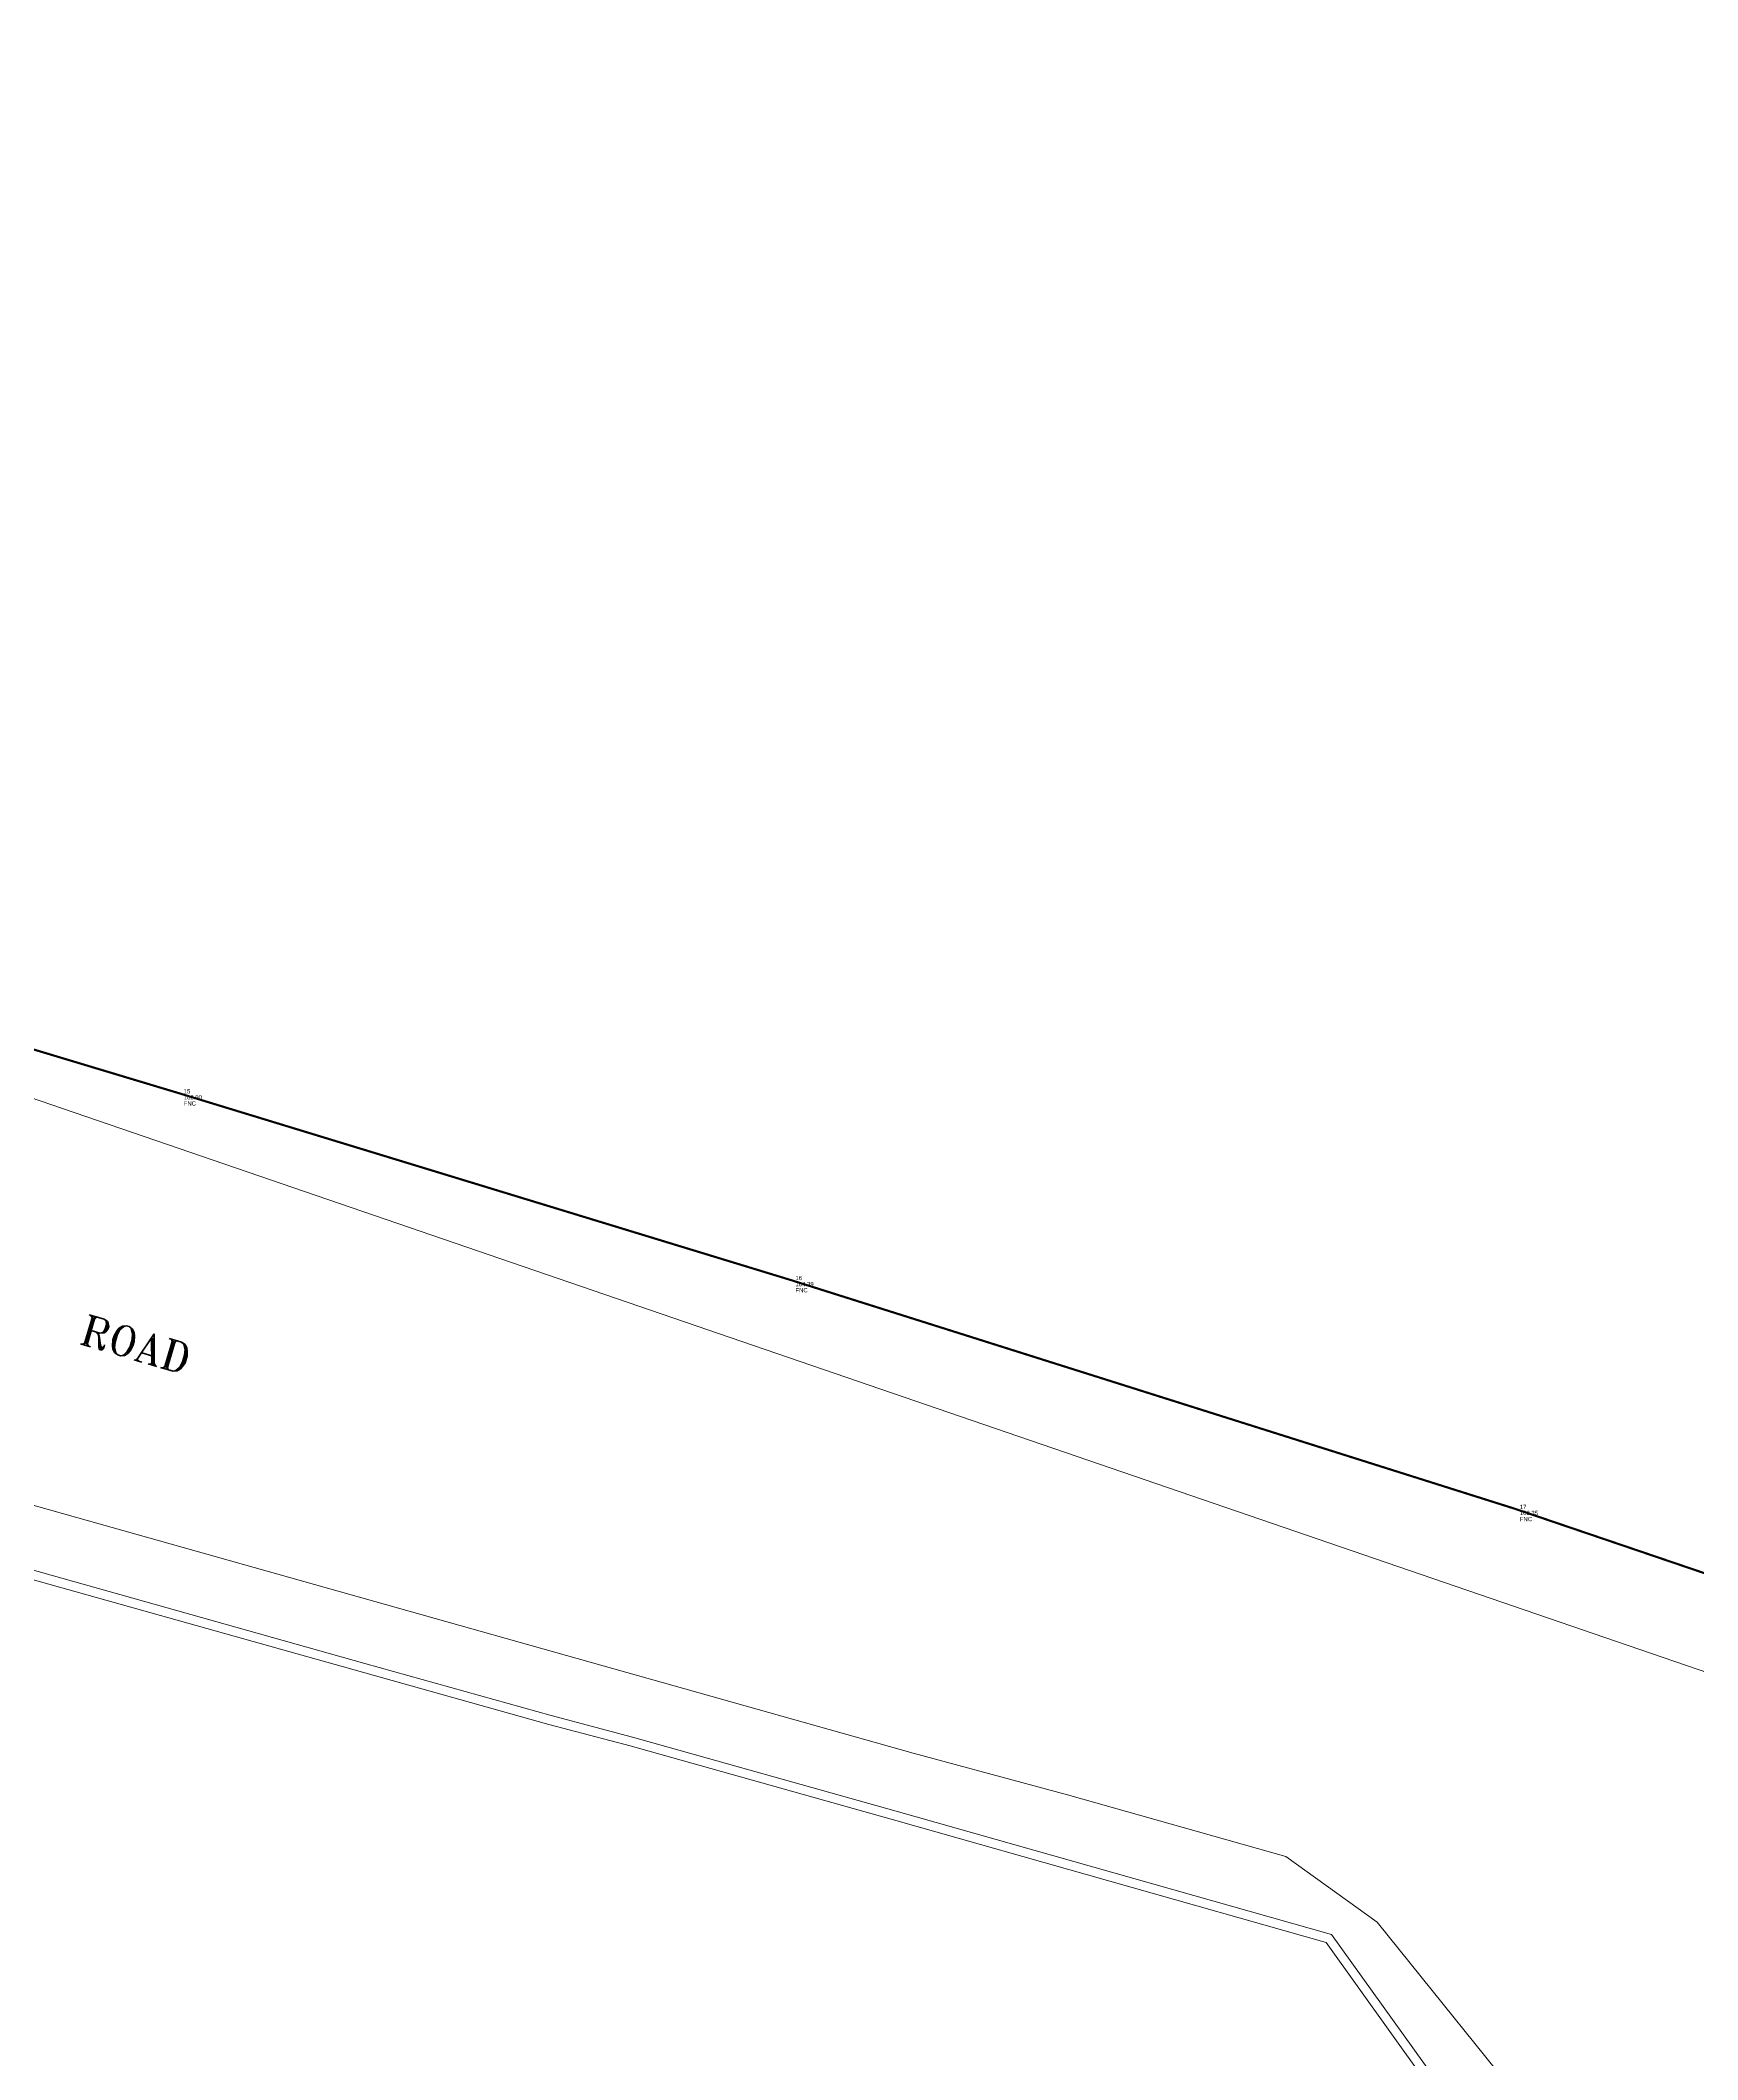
# Model space of a CAD drawing. Header units: millimetres. Extents: x 1332 to 1607, y 864 to 1149.
# Drawn here: x 1443.7 to 1498.2, y 959 to 1025.3 of the extents above; entities that cross this region are included whole.
import ezdxf

# ---------------------------------------------------------------- set-up
doc = ezdxf.new("R2010")
doc.units = ezdxf.units.MM
doc.linetypes.add('1', pattern=[0])
doc.linetypes.add('DASHED', pattern=[0.75, 0.5, -0.25])
doc.layers.add('Compound Wall', color=1, linetype='Continuous', lineweight=30)
doc.layers.add('Proposed D.P. Road', color=214, linetype='Continuous', lineweight=30)
for name, color, linetype in [('PATRA', 6, '1'), ('pntdesc', 1, 'Continuous'), ('pntelev', 2, 'Continuous'), ('pntno', 3, 'Continuous'), ('ROAD', 5, 'Continuous')]:
    doc.layers.add(name, color=color, linetype=linetype)
doc.styles.add('ROMANT', font='romant.shx', dxfattribs={"height": 1.9})
doc.styles.get("Standard").update_dxf_attribs({"font": 'arial.ttf'})

msp = doc.modelspace()

# ---------------------------------------------------------------- linework, layer by layer
at = {"color": 254}
for p in [(1448.298, 990.765, 102.903), (1468.391, 984.63, 104.39), (1492.185, 977.114, 103.352)]:
    msp.add_point(p, dxfattribs=at)
at = {"layer": 'Compound Wall', "linetype": 'Continuous', "lineweight": 0, "elevation": 103.841, "flags": 128}
for points in [[(1490.504, 957.048), (1486.143, 963.137), (1471.836, 967.19), (1463.179, 969.621), (1460.51, 970.328), (1454.387, 972.042), (1441.386, 975.691), (1434.924, 977.57), (1428.762, 979.338), (1425.19, 980.372), (1418.439, 982.328), (1410.111, 984.766), (1405.791, 985.951), (1404.792, 986.221), (1394.928, 988.736), (1385.84691, 991.5197), (1386.015, 992.16), (1380.497, 994.343), (1380.33309, 994.40503), (1375.262, 996.345), (1361.97, 1001.422), (1354.22, 1004.351)], [(1490.25971, 956.87386), (1485.96023, 962.87697), (1471.75456, 966.90126), (1463.10003, 969.33157), (1460.43115, 970.03854), (1454.30613, 971.75311), (1441.30358, 975.40254), (1434.84075, 977.28178), (1428.67892, 979.04973), (1425.10658, 980.08383), (1418.35511, 982.03997), (1410.02917, 984.47736), (1405.71218, 985.66154), (1404.7158, 985.93083), (1394.84693, 988.44707), (1385.4836, 991.31729), (1385.65729, 991.97889), (1380.38873, 994.06321), (1380.22641, 994.12463), (1375.15481, 996.0648), (1361.86345, 1001.14156), (1354.11394, 1004.07037)]]:
    msp.add_lwpolyline(points, dxfattribs=at)
at = {"layer": 'PATRA', "color": 3, "linetype": 'DASHED', "const_width": 0.07, "elevation": 90.418}
msp.add_lwpolyline([(1529.735, 964.351), (1492.185, 977.114), (1468.391, 984.63), (1448.298, 990.765), (1439.271, 993.482), (1428.873, 996.92), (1418.819, 1001.269), (1408.646, 1005.787), (1396.631, 1011.042), (1389.521, 1014.155), (1389.745, 1017.086)], dxfattribs=at)
at = {"layer": 'ROAD', "linetype": 'Continuous', "lineweight": 0, "flags": 128}
for points, elevation in [([(1350.043, 1025.35), (1369.605, 1018.937), (1386.89, 1014.386), (1386.451, 1010.643), (1393.822, 1007.63), (1508.751, 968.213), (1511.888, 964.732), (1520.116, 961.09), (1527.202, 959.163), (1536.713, 956.096)], 97.056), ([(1483.759, 911.653), (1488.66, 927.803), (1494.19, 945.925), (1495.488, 952.424), (1493.013, 956.863), (1487.644, 963.54), (1484.638, 965.701), (1477.462, 967.725), (1472.403, 969.093), (1444.879, 976.843), (1402.364, 988.838), (1358.53267, 1004.11834)], 103.824)]:
    msp.add_lwpolyline(points, dxfattribs=dict(at, elevation=elevation))

# ---------------------------------------------------------------- texts
at = {"layer": 'pntdesc'}
for p in [(1448.438, 990.365), (1468.531, 984.23), (1492.325, 976.714)]:
    msp.add_text('FNC', height=0.14, dxfattribs=at).set_placement(p)
at = {"layer": 'pntelev'}
for s, p in [('102.90', (1448.438, 990.565)), ('104.39', (1468.531, 984.43)), ('103.35', (1492.325, 976.914))]:
    msp.add_text(s, height=0.14, dxfattribs=at).set_placement(p)
at = {"layer": 'pntno'}
for s, p in [('15', (1448.438, 990.765)), ('16', (1468.531, 984.63)), ('17', (1492.325, 977.114))]:
    msp.add_text(s, height=0.14, dxfattribs=at).set_placement(p)
at = {"layer": 'Proposed D.P. Road', "color": 0, "lineweight": -3, "style": 'ROMANT'}
msp.add_text('ROAD', height=1, rotation=343.5208662, dxfattribs=at).set_placement((1444.96299, 982.5616))

doc.saveas('drawing.dxf')
